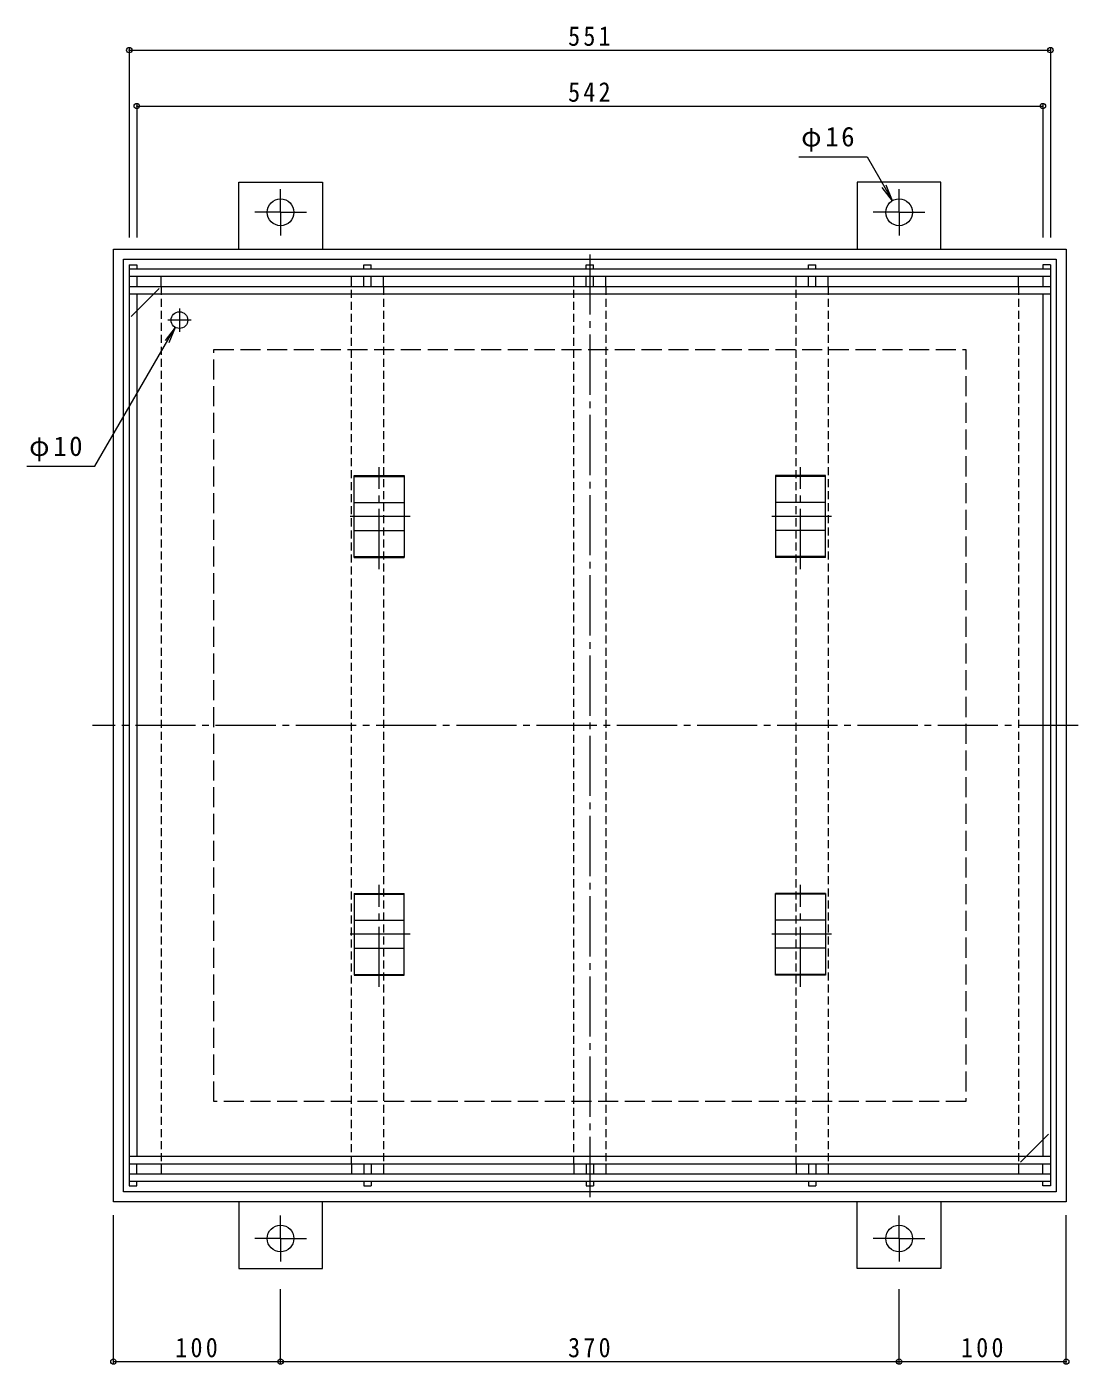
# Model space of a CAD drawing. Units: millimetres at full size, sheet at 1:4. Extents: x -914 to 1117, y -778 to 761.
# Drawn here: x -914 to -285, y -473 to 327 of the extents above; entities that cross this region are included whole.
import ezdxf

# ---------------------------------------------------------------- set-up
doc = ezdxf.new("R2010")
doc.units = ezdxf.units.MM
doc.header["$LTSCALE"] = 4
doc.header["$PDMODE"] = 32
doc.header["$PDSIZE"] = 3.2
for name, pattern in [('CHAIN1', [8, 5, -1, 1, -1]), ('CHAIN2', [12, 9, -1, 1, -1]), ('DASHED1', [1.8, 1.2, -0.6]), ('DASHED3', [4, 3, -1])]:
    doc.linetypes.add(name, pattern=pattern)
for name, color, linetype, lineweight in [('0-0_通り芯', 7, 'CHAIN2', 9), ('0-1_躯体', 2, 'DASHED3', 9), ('0-2_仕上', 7, 'Continuous', 9), ('0-3_建具', 4, 'Continuous', 9), ('0-4_その他', 7, 'Continuous', 9)]:
    doc.layers.add(name, color=color, linetype=linetype, lineweight=lineweight)
doc.styles.add('ＭＳ ゴシック', font='')
doc.styles.get('ＭＳ ゴシック').set_extended_font_data('MS Gothic')

msp = doc.modelspace()

# ---------------------------------------------------------------- linework, layer by layer
at = {"layer": '0-0_通り芯'}
for p, q in [((-576.804, 191.037), (-576.804, -375.586)), ((-702.804, 2.715), (-702.804, 63.744)), ((-450.804, 2.715), (-450.804, 63.744)), ((-684.229, 34.237), (-721.596, 34.237)), ((-432.229, 34.237), (-467.901, 34.237)), ((-284.649, -90.763), (-874.349, -90.763)), ((-702.804, -247.285), (-702.804, -186.256)), ((-450.804, -247.285), (-450.804, -186.256)), ((-684.229, -215.763), (-721.596, -215.763)), ((-432.229, -215.763), (-467.901, -215.763))]:
    msp.add_line(p, q, dxfattribs=at)
at = {"layer": '0-1_躯体'}
msp.add_lwpolyline([(-801.804, -315.763), (-801.804, 134.237), (-351.804, 134.237), (-351.804, -315.763)], close=True, dxfattribs=at)
at = {"layer": '0-2_仕上'}
for p, q in [((-852.304, 314.478), (-852.304, 201.2)), ((-852.304, 313.278), (-301.304, 313.278)), ((-301.304, 314.478), (-301.304, 201.2)), ((-852.304, 184.737), (-852.304, -366.263)), ((-852.304, 184.737), (-847.804, 184.737)), ((-847.804, 184.737), (-847.804, 182.237)), ((-707.554, 182.237), (-707.554, 184.737)), ((-574.554, 182.237), (-574.554, 184.737)), ((-441.554, 182.237), (-441.554, 184.737)), ((-305.804, 184.737), (-305.804, 182.237)), ((-301.304, 184.737), (-305.804, 184.737)), ((-301.304, 184.737), (-301.304, -366.263)), ((-301.304, 182.237), (-852.304, 182.237)), ((-301.304, 177.737), (-852.304, 177.737)), ((-847.804, 177.737), (-847.804, 171.737)), ((-712.054, 171.737), (-712.054, 177.737)), ((-707.554, 171.737), (-707.554, 177.737)), ((-579.054, 171.737), (-579.054, 177.737)), ((-574.554, 171.737), (-574.554, 177.737)), ((-446.054, 171.737), (-446.054, 177.737)), ((-441.554, 171.737), (-441.554, 177.737)), ((-305.804, 177.737), (-305.804, 171.737)), ((-301.304, 171.737), (-852.304, 171.737)), ((-301.304, 167.237), (-852.304, 167.237)), ((-837.804, 167.237), (-847.804, 157.237)), ((-847.804, 167.237), (-847.804, -348.763)), ((-305.804, 167.237), (-305.804, -348.763)), ((-315.804, -348.763), (-305.804, -338.763)), ((-301.304, -348.763), (-852.304, -348.763)), ((-301.304, -353.263), (-852.304, -353.263)), ((-301.304, -359.263), (-852.304, -359.263)), ((-847.804, -359.263), (-847.804, -353.263)), ((-712.054, -353.263), (-712.054, -359.263)), ((-707.554, -353.263), (-707.554, -359.263)), ((-579.054, -353.263), (-579.054, -359.263)), ((-574.554, -353.263), (-574.554, -359.263)), ((-446.054, -353.263), (-446.054, -359.263)), ((-441.554, -353.263), (-441.554, -359.263)), ((-305.804, -359.263), (-305.804, -353.263)), ((-301.304, -363.763), (-852.304, -363.763)), ((-852.304, -366.263), (-847.804, -366.263)), ((-847.804, -366.263), (-847.804, -363.763)), ((-707.554, -363.763), (-707.554, -366.263)), ((-574.554, -363.763), (-574.554, -366.263)), ((-441.554, -363.763), (-441.554, -366.263)), ((-305.804, -366.263), (-305.804, -363.763)), ((-301.304, -366.263), (-305.804, -366.263))]:
    msp.add_line(p, q, dxfattribs=at)
at = {"layer": '0-2_仕上', "color": 2}
for p, q in [((-833.304, 171.737), (-833.304, 177.737)), ((-719.304, 171.737), (-719.304, 177.737)), ((-700.304, 171.737), (-700.304, 177.737)), ((-586.304, 171.737), (-586.304, 177.737)), ((-567.304, 171.737), (-567.304, 177.737)), ((-453.304, 171.737), (-453.304, 177.737)), ((-434.304, 171.737), (-434.304, 177.737)), ((-320.304, 171.737), (-320.304, 177.737)), ((-833.304, -353.263), (-833.304, -359.263)), ((-719.304, -353.263), (-719.304, -359.263)), ((-700.304, -353.263), (-700.304, -359.263)), ((-586.304, -353.263), (-586.304, -359.263)), ((-567.304, -353.263), (-567.304, -359.263)), ((-453.304, -353.263), (-453.304, -359.263)), ((-434.304, -353.263), (-434.304, -359.263)), ((-320.304, -353.263), (-320.304, -359.263))]:
    msp.add_line(p, q, dxfattribs=at)
at = {"layer": '0-2_仕上', "linetype": 'DASHED1'}
for p, q in [((-837.804, 167.237), (-833.304, 171.737)), ((-847.804, 157.237), (-852.304, 152.738)), ((-305.804, -338.763), (-301.304, -334.263)), ((-315.804, -348.763), (-320.304, -353.263))]:
    msp.add_line(p, q, dxfattribs=at)
at = {"layer": '0-2_仕上', "color": 2, "linetype": 'DASHED1'}
for p, q in [((-833.304, 171.737), (-833.304, -353.263)), ((-719.304, -353.263), (-719.304, 171.737)), ((-700.304, 171.737), (-700.304, -353.263)), ((-586.304, -353.263), (-586.304, 171.737)), ((-567.304, 171.737), (-567.304, -353.263)), ((-453.304, -353.263), (-453.304, 171.737)), ((-434.304, 171.737), (-434.304, -353.263)), ((-320.304, 171.737), (-320.304, -353.263))]:
    msp.add_line(p, q, dxfattribs=at)
at = {"layer": '0-2_仕上', "linetype": 'CHAIN2'}
for p, q in [((-822.304, 158.737), (-822.304, 144.737)), ((-815.304, 151.737), (-829.304, 151.737))]:
    msp.add_line(p, q, dxfattribs=at)
at = {"layer": '0-2_仕上', "color": 3}
for p, q in [((-717.804, 9.783), (-717.804, 58.692)), ((-717.804, 58.692), (-687.804, 58.692)), ((-717.804, 58.192), (-687.804, 58.192)), ((-687.804, 58.692), (-687.804, 9.783)), ((-465.804, 58.692), (-465.804, 9.783)), ((-435.804, 58.692), (-465.804, 58.692)), ((-435.804, 58.192), (-465.804, 58.192)), ((-435.804, 9.783), (-435.804, 58.692)), ((-717.804, 42.603), (-687.804, 42.603)), ((-435.804, 42.603), (-465.804, 42.603)), ((-717.804, 25.871), (-687.804, 25.871)), ((-435.804, 25.871), (-465.804, 25.871)), ((-717.804, 10.283), (-687.804, 10.283)), ((-717.804, 9.783), (-687.804, 9.783)), ((-435.804, 10.283), (-465.804, 10.283)), ((-435.804, 9.783), (-465.804, 9.783)), ((-717.804, -191.308), (-717.804, -240.217)), ((-717.804, -191.308), (-687.804, -191.308)), ((-717.804, -191.808), (-687.804, -191.808)), ((-687.804, -240.217), (-687.804, -191.308)), ((-465.804, -240.217), (-465.804, -191.308)), ((-435.804, -191.308), (-465.804, -191.308)), ((-435.804, -191.808), (-465.804, -191.808)), ((-435.804, -191.308), (-435.804, -240.217)), ((-717.804, -207.397), (-687.804, -207.397)), ((-435.804, -207.397), (-465.804, -207.397)), ((-717.804, -224.129), (-687.804, -224.129)), ((-435.804, -224.129), (-465.804, -224.129)), ((-717.804, -239.717), (-687.804, -239.717)), ((-435.804, -239.717), (-465.804, -239.717)), ((-717.804, -240.217), (-687.804, -240.217)), ((-435.804, -240.217), (-465.804, -240.217))]:
    msp.add_line(p, q, dxfattribs=at)
at = {"layer": '0-2_仕上'}
for points in [[(-712.054, 182.237), (-712.054, 184.737), (-707.554, 184.737)], [(-579.054, 182.237), (-579.054, 184.737), (-574.554, 184.737)], [(-446.054, 182.237), (-446.054, 184.737), (-441.554, 184.737)], [(-712.054, -363.763), (-712.054, -366.263), (-707.554, -366.263)], [(-579.054, -363.763), (-579.054, -366.263), (-574.554, -366.263)], [(-446.054, -363.763), (-446.054, -366.263), (-441.554, -366.263)]]:
    msp.add_lwpolyline(points, dxfattribs=at)
msp.add_circle((-822.304, 151.737), 5, dxfattribs=at)
for p in [(-852.304, 313.278), (-301.304, 313.278)]:
    msp.add_point(p, dxfattribs=at)
at = {"layer": '0-3_建具'}
for p, q in [((-786.804, 234.237), (-736.804, 234.237)), ((-786.804, 194.237), (-786.804, 234.237)), ((-736.804, 234.237), (-736.804, 194.237)), ((-366.804, 234.237), (-416.804, 234.237)), ((-416.804, 234.237), (-416.804, 194.237)), ((-366.804, 194.237), (-366.804, 234.237)), ((-786.804, -375.763), (-786.804, -415.763)), ((-736.804, -415.763), (-736.804, -375.763)), ((-416.804, -415.763), (-416.804, -375.763)), ((-366.804, -375.763), (-366.804, -415.763)), ((-786.804, -415.763), (-736.804, -415.763)), ((-366.804, -415.763), (-416.804, -415.763))]:
    msp.add_line(p, q, dxfattribs=at)
at = {"layer": '0-3_建具', "linetype": 'CHAIN1'}
for p, q in [((-761.804, 216.237), (-761.804, 230.057)), ((-391.804, 216.237), (-391.804, 230.057)), ((-761.804, 216.237), (-777.276, 216.237)), ((-761.804, 216.237), (-746.332, 216.237)), ((-761.804, 216.237), (-761.804, 202.417)), ((-391.804, 216.237), (-407.276, 216.237)), ((-391.804, 216.237), (-391.804, 202.417)), ((-391.804, 216.237), (-376.332, 216.237)), ((-761.804, -397.763), (-761.804, -383.943)), ((-391.804, -397.763), (-391.804, -383.943)), ((-761.804, -397.763), (-777.276, -397.763)), ((-761.804, -397.763), (-761.804, -411.583)), ((-761.804, -397.763), (-746.332, -397.763)), ((-391.804, -397.763), (-407.276, -397.763)), ((-391.804, -397.763), (-391.804, -411.583)), ((-391.804, -397.763), (-376.332, -397.763))]:
    msp.add_line(p, q, dxfattribs=at)
at = {"layer": '0-3_建具'}
for points in [[(-861.804, -375.763), (-861.804, 194.237), (-291.804, 194.237), (-291.804, -375.763)], [(-855.804, -369.763), (-855.804, 188.237), (-297.804, 188.237), (-297.804, -369.763)]]:
    msp.add_lwpolyline(points, close=True, dxfattribs=at)
for centre in [(-761.804, 216.237), (-391.804, 216.237), (-761.804, -397.763), (-391.804, -397.763)]:
    msp.add_circle(centre, 8, dxfattribs=at)
at = {"layer": '0-4_その他'}
for p, q in [((-847.804, 280.999), (-847.804, 201.2)), ((-305.804, 280.999), (-305.804, 201.2)), ((-847.804, 279.799), (-305.804, 279.799)), ((-451.809, 249.473), (-410.993, 249.473)), ((-395.804, 223.165), (-399.631, 232.404)), ((-872.8, 64.276), (-824.804, 147.407)), ((-824.804, 147.407), (-830.891, 139.474)), ((-824.804, 147.407), (-828.631, 138.168)), ((-913.616, 64.276), (-872.8, 64.276)), ((-861.804, -472.62), (-861.804, -383.763)), ((-291.804, -472.62), (-291.804, -383.763)), ((-761.804, -472.62), (-761.804, -428.146)), ((-391.804, -472.62), (-391.804, -428.146)), ((-861.804, -471.42), (-761.804, -471.42)), ((-761.804, -471.42), (-391.804, -471.42)), ((-391.804, -471.42), (-291.804, -471.42))]:
    msp.add_line(p, q, dxfattribs=at)
msp.add_lwpolyline([(-410.993, 249.473), (-395.804, 223.165), (-401.891, 231.099)], dxfattribs=at)
for p in [(-847.804, 279.799), (-305.804, 279.799), (-861.804, -471.42), (-761.804, -471.42), (-391.804, -471.42), (-291.804, -471.42)]:
    msp.add_point(p, dxfattribs=at)

# ---------------------------------------------------------------- texts
at = {"layer": '0-2_仕上', "color": 2, "insert": (-589.804, 315.678), "char_height": 11.73, "attachment_point": 7, "style": 'ＭＳ ゴシック'}
msp.add_mtext('\\T1.27;\\W0.9;551', dxfattribs=at)
at = {"layer": '0-4_その他', "color": 2, "char_height": 11.73, "attachment_point": 7, "style": 'ＭＳ ゴシック'}
for s, insert in [('\\T1.27;\\W0.9;542', (-589.804, 282.199)), ('\\T1.19;φ16', (-450.362, 252.481)), ('\\T1.19;φ10', (-912.169, 67.284)), ('\\T1.27;\\W0.9;100', (-824.804, -469.02)), ('\\T1.27;\\W0.9;370', (-589.804, -469.02)), ('\\T1.27;\\W0.9;100', (-354.804, -469.02))]:
    msp.add_mtext(s, dxfattribs=dict(at, insert=insert))

doc.saveas('drawing.dxf')
